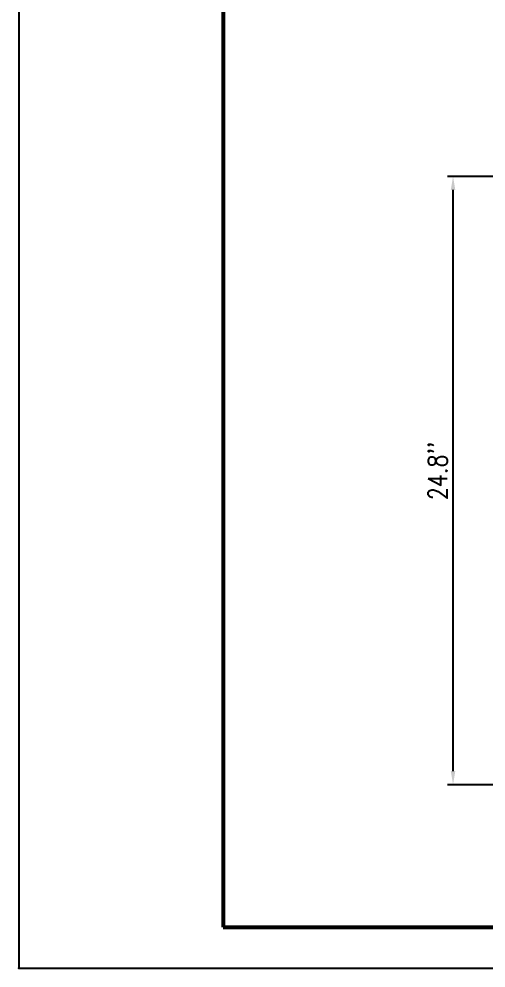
# Model space of a CAD drawing. Header units: millimetres. Extents: x 48582 to 52372, y -8867 to -5812.
# Drawn here: x 48582 to 49098, y -8867 to -7820 of the extents above; entities that cross this region are included whole.
import ezdxf

# ---------------------------------------------------------------- set-up
doc = ezdxf.new("R2010")
doc.units = ezdxf.units.MM
doc.header["$LTSCALE"] = 3
doc.layers.add('标注、文本', color=3, linetype='Continuous', lineweight=25)
doc.layers.add('粗实线', color=4, linetype='Continuous', lineweight=53)
doc.styles.add('TH_GBDIM', font='romans.shx', dxfattribs={"width": 0.8, "bigfont": 'gbcbig.shx'})
doc.dimstyles.new('TH_GBDIM1', dxfattribs={"dimscale": 3, "dimtxt": 3.5, "dimasz": 2.5, "dimexe": 2, "dimexo": 0, "dimgap": 1.5, "dimtad": 1, "dimdec": 1, "dimzin": 0, "dimdsep": 46, "dimtxsty": 'TH_GBDIM', "dimcen": 2.5, "dimclrd": 3, "dimclre": 256, "dimclrt": 2, "dimadec": 0, "dimazin": 0, "dimtfac": 0.714286, "dimtdec": 1, "dimtmove": 0, "dimatfit": 3, "dimfxl": 0, "dimtzin": 0, "dimlwd": -1, "dimlwe": -1, "dimarcsym": 0})

# ---------------------------------------------------------------- blocks, each defined once
blk = doc.blocks.new('*D367')
at = {"layer": 'Defpoints', "color": 0}
for p in [(49061.9, -7993.5), (49384.6, -7993.5), (49400.3, -8665.1)]:
    blk.add_point(p, dxfattribs=at)
at = {"layer": '标注、文本'}
for p, q in [((49384.6, -7993.5), (49055.9, -7993.5)), ((49400.3, -8665.1), (49055.9, -8665.1))]:
    blk.add_line(p, q, dxfattribs=at)
at = {"layer": '标注、文本', "color": 3}
blk.add_line((49061.9, -8650.1), (49061.9, -8008.5), dxfattribs=at)
for points in [[(49059.4, -8008.5), (49064.4, -8008.5), (49061.9, -7993.5)], [(49059.4, -8650.1), (49064.4, -8650.1), (49061.9, -8665.1)]]:
    blk.add_solid(points, dxfattribs=at)
at = {"layer": '标注、文本', "color": 2, "insert": (49044.9, -8318.5), "char_height": 21, "attachment_point": 5, "rotation": 90, "style": 'TH_GBDIM'}
blk.add_mtext("24.8''", dxfattribs=at)

msp = doc.modelspace()

# ---------------------------------------------------------------- linework, layer by layer
at = {"layer": '标注、文本'}
for p, q in [((48582.49, -6188.08), (48582.49, -8867.47)), ((48582.49, -8867.47), (52371.53, -8867.47))]:
    msp.add_line(p, q, dxfattribs=at)
msp.add_point((48582.49, -8867.47), dxfattribs=at)
at = {"layer": '粗实线'}
for p, q in [((48808.03, -6233.19), (48808.03, -8822.37)), ((48808.03, -8822.37), (52326.42, -8822.37))]:
    msp.add_line(p, q, dxfattribs=at)

# ---------------------------------------------------------------- dimensions: what is measured, and where the dimension line sits
at = {"layer": '标注、文本'}
dim = msp.add_linear_dim(base=(49061.87, -7993.48), p1=(49400.34, -8665.06), p2=(49384.58, -7993.48), angle=90, text="24.8''", dimstyle='TH_GBDIM1', override={"dimtxt": 7, "dimasz": 5}, dxfattribs=at)
dim.commit()
dim.dimension.update_dxf_attribs({"geometry": '*D367', "text_midpoint": (49061.87, -8318.51), "dimtype": 160})

doc.saveas('drawing.dxf')
